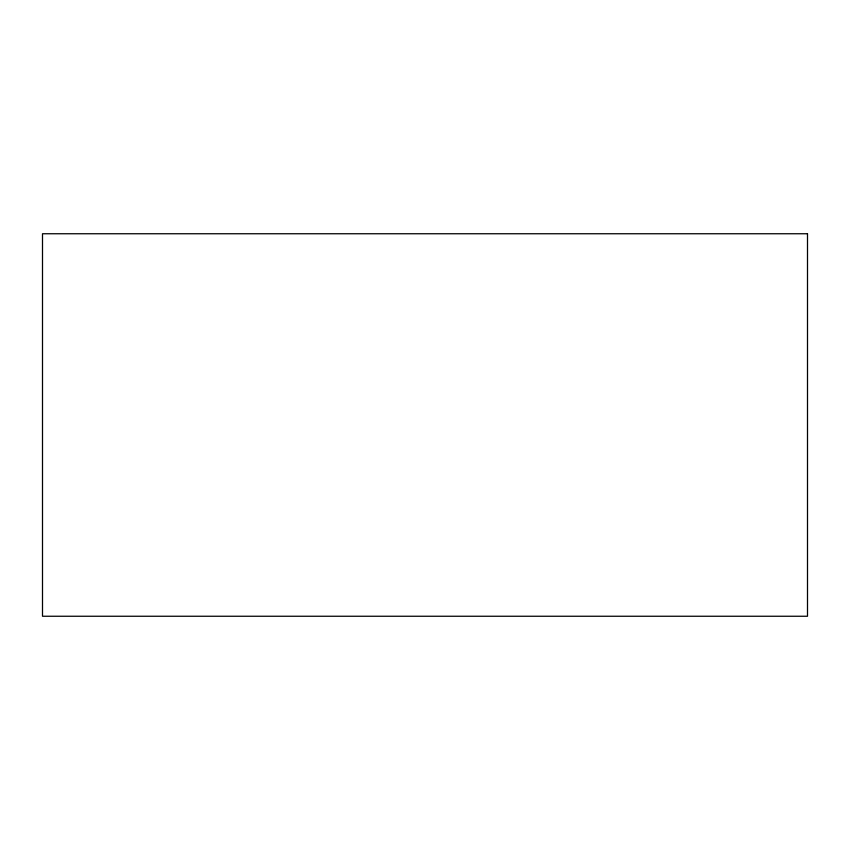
<?xml version="1.0" encoding="UTF-8"?>
<svg xmlns="http://www.w3.org/2000/svg" width="850" height="850" viewBox="0 0 850 850"><rect width="100%" height="100%" fill="white"/><g stroke="black" fill="none" stroke-linecap="round" stroke-linejoin="round"><path stroke-width="1.27" d="M807.5 233.75L42.5 233.75L42.5 616.25L807.5 616.25L807.5 233.75"/></g></svg>
